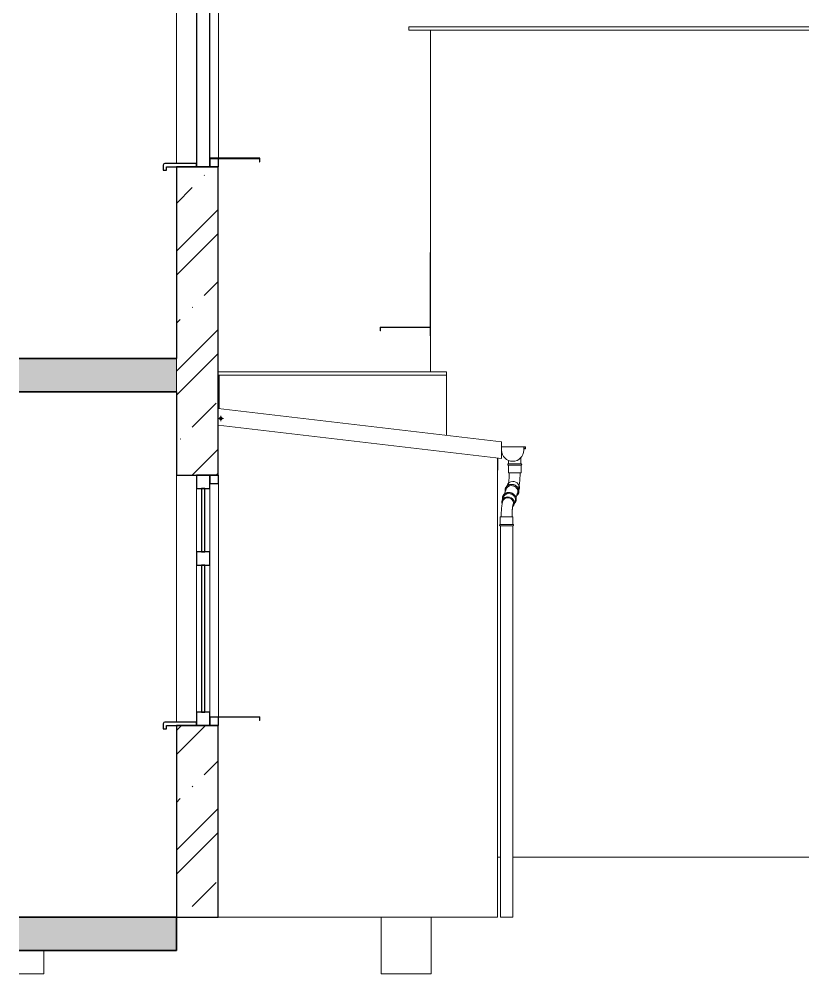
# Model space of a CAD drawing. Header units: millimetres. Extents: x -20192 to 462224, y -45352 to 20466.
# Drawn here: x 40668 to 45370, y 530 to 6255 of the extents above; entities that cross this region are included whole.
import ezdxf

# ---------------------------------------------------------------- set-up
doc = ezdxf.new("R2010")
doc.units = ezdxf.units.MM
for name, color, linetype, lineweight in [('A-FLOR', 192, 'Continuous', 9), ('A-FLOR-PATT', 8, 'Continuous', 35), ('A-GENM', 13, 'Continuous', 9), ('A-GLAZ', 151, 'Continuous', 9), ('A-ROOF', 132, 'Continuous', 9), ('A-WALL', 113, 'Continuous', 9), ('A-WALL-PATT', 111, 'Continuous', 25), ('E-POWR-CNTR', 130, 'Continuous', 9), ('E-POWR-RISE', 130, 'Continuous', 9), ('P-PIPE', 3, 'Continuous', 9), ('Q-SPCQ', 91, 'Continuous', 9), ('S-COLS', 52, 'Continuous', 9)]:
    doc.layers.add(name, color=color, linetype=linetype, lineweight=lineweight)
pattern_1 = [(45, (125833.3, -4e-10), (-359.2102, 359.2102), []), (45, (125977, -5e-10), (-359.2102, 359.2102), []), (45, (126264.35, -5e-10), (-215.526, 502.8943), [203.2, -101.6, 3.353, -98.247])]
pattern_2 = [(0, (65492.87, 0), (150, 86.6), [100, -200]), (60, (65592.87, 0), (0.0022, 173.20381), [100, -200]), (300, (65592.87, 0), (149.9978, -86.60381), [100, -200])]

# ---------------------------------------------------------------- blocks, each defined once
blk = doc.blocks.new('OKNO_1k_nadsvetlik - OKNO_1k_nadsvetlik_1200 x 1500-1969479-VB3-Z-Bourání')
at = {"layer": 'A-GLAZ'}
h = blk.add_hatch(dxfattribs=at)
h.set_pattern_fill('FP_35', color=256, style=0, pattern_type=2)
h.set_pattern_definition(pattern_2)
h.paths.add_polyline_path([(-18528.2, 2020), (-18477.2, 2020), (-18477.2, 2070), (-18528.2, 2070)])
h.paths.add_polyline_path([(-18528.2, 3470), (-18477.2, 3470), (-18477.2, 3520), (-18528.2, 3520), (-18528.2, 3484.6)])
at = {"layer": 'A-GLAZ', "lineweight": 25}
for p, q in [((-18528.2, 3520), (-18608.2, 3520)), ((-18608.2, 3520), (-18608.2, 3440)), ((-18528.2, 3520), (-18528.2, 3470)), ((-18477.2, 3520), (-18528.2, 3520)), ((-18528.2, 3440), (-18528.2, 3520)), ((-18477.2, 3470), (-18477.2, 3520)), ((-18608.2, 3440), (-18528.2, 3440)), ((-18578.2, 3440), (-18578.2, 3060)), ((-18558.2, 3440), (-18578.2, 3440)), ((-18558.2, 3060), (-18558.2, 3440)), ((-18528.2, 3470), (-18477.2, 3470)), ((-18528.2, 3060), (-18608.2, 3060)), ((-18608.2, 3060), (-18608.2, 2980)), ((-18578.2, 3060), (-18558.2, 3060)), ((-18528.2, 2980), (-18528.2, 3060)), ((-18608.2, 2980), (-18528.2, 2980)), ((-18578.2, 2980), (-18578.2, 2100)), ((-18558.2, 2980), (-18578.2, 2980)), ((-18558.2, 2100), (-18558.2, 2980)), ((-18528.2, 2100), (-18608.2, 2100)), ((-18608.2, 2100), (-18608.2, 2020)), ((-18578.2, 2100), (-18558.2, 2100)), ((-18528.2, 2020), (-18528.2, 2100)), ((-18528.2, 2070), (-18528.2, 2020)), ((-18477.2, 2070), (-18528.2, 2070)), ((-18477.2, 2020), (-18477.2, 2070)), ((-18608.2, 2020), (-18528.2, 2020)), ((-18528.2, 2020), (-18477.2, 2020))]:
    blk.add_line(p, q, dxfattribs=at)
at = {"layer": 'A-GLAZ'}
for p, q in [((-18608.2, 3060), (-18608.2, 3440)), ((-18528.2, 3440), (-18528.2, 3060)), ((-18477.2, 2072), (-18477.2, 3470)), ((-18608.2, 2100), (-18608.2, 2980)), ((-18528.2, 2980), (-18528.2, 2100))]:
    blk.add_line(p, q, dxfattribs=at)
blk = doc.blocks.new('parapet s nosem_vnitní - parapet s nosem_vnitní-1280356-VB3-Z-Bourání')
at = {"layer": 'A-GENM', "lineweight": 25}
for p, q in [((-18808.2, 2030), (-18808.2, 2000)), ((-18608.2, 2040), (-18798.2, 2040)), ((-18788.2, 2020), (-18608.2, 2020)), ((-18788.2, 2000), (-18788.2, 2020)), ((-18608.2, 2020), (-18608.2, 2040)), ((-18808.2, 2000), (-18788.2, 2000))]:
    blk.add_line(p, q, dxfattribs=at)
blk.add_arc((-18798.2, 2030), 10, 90, 180, dxfattribs=at)
blk = doc.blocks.new('parapet_ext - parapet_ext-1802071-VB3-Z-Bourání')
at = {"layer": 'Q-SPCQ'}
for p, q in [((-18228.2, 2072), (-18528.2, 2072)), ((-18528.2, 2072), (-18528.2, 2070)), ((-18528.2, 2070), (-18230.2, 2070)), ((-18230.2, 2070), (-18230.2, 2050)), ((-18228.2, 2050), (-18228.2, 2072)), ((-18230.2, 2050), (-18228.2, 2050))]:
    blk.add_line(p, q, dxfattribs=at)
blk = doc.blocks.new('OKNO_1k_nadsvetlik - OKNO_1k_nadsvetlik_1200 x 1500-V25-VB3-Z-Bourání')
at = {"layer": 'A-GLAZ'}
h = blk.add_hatch(dxfattribs=at)
h.set_pattern_fill('FP_35', color=256, style=0, pattern_type=2)
h.set_pattern_definition(pattern_2)
h.paths.add_polyline_path([(-18528.2, 5370), (-18477.2, 5370), (-18477.2, 5420), (-18528.2, 5420)])
h.paths.add_polyline_path([(-18528.2, 6820), (-18477.2, 6820), (-18477.2, 6870), (-18528.2, 6870)])
at = {"layer": 'A-GLAZ', "lineweight": 25}
for p, q in [((-18528.2, 6870), (-18608.2, 6870)), ((-18608.2, 6870), (-18608.2, 5370)), ((-18528.2, 6870), (-18528.2, 6820)), ((-18477.2, 6870), (-18528.2, 6870)), ((-18528.2, 5370), (-18528.2, 6870)), ((-18528.2, 6820), (-18477.2, 6820)), ((-18477.2, 6820), (-18477.2, 6870)), ((-18528.2, 5420), (-18528.2, 5370)), ((-18477.2, 5420), (-18528.2, 5420)), ((-18477.2, 5370), (-18477.2, 5420)), ((-18608.2, 5370), (-18528.2, 5370)), ((-18528.2, 5370), (-18477.2, 5370))]:
    blk.add_line(p, q, dxfattribs=at)
at = {"layer": 'A-GLAZ'}
blk.add_line((-18477.2, 5422), (-18477.2, 6820), dxfattribs=at)
blk = doc.blocks.new('parapet s nosem_vnitní - parapet s nosem_vnitní-V26-VB3-Z-Bourání')
at = {"layer": 'A-GENM', "lineweight": 25}
for p, q in [((-18608.2, 5390), (-18798.2, 5390)), ((-18608.2, 5370), (-18608.2, 5390)), ((-18808.2, 5380), (-18808.2, 5350)), ((-18808.2, 5350), (-18788.2, 5350)), ((-18788.2, 5370), (-18608.2, 5370)), ((-18788.2, 5350), (-18788.2, 5370))]:
    blk.add_line(p, q, dxfattribs=at)
blk.add_arc((-18798.2, 5380), 10, 90, 180, dxfattribs=at)
blk = doc.blocks.new('Koleno_ uhlíková ocel_ lisované - Standardní-1159651-VB3-Z-Bourání')
at = {"layer": 'P-PIPE', "color": 41}
for p, q in [((-16737.8, 3580.2), (-16737.8, 3535.2)), ((-16737.8, 3580.2), (-16706.1, 3580.2)), ((-16706.1, 3580.2), (-16662.3, 3580.2)), ((-16661.7, 3535.2), (-16661.7, 3580.2)), ((-16737.8, 3535.2), (-16706.1, 3535.2)), ((-16706.1, 3535.2), (-16661.7, 3535.2)), ((-16744.7, 3461.1), (-16751.4, 3441)), ((-16679.2, 3417), (-16672.5, 3437.1))]:
    blk.add_line(p, q, dxfattribs=at)
at = {"layer": 'P-PIPE', "color": 41, "flags": 128}
for points in [[(-16737.8, 3580.2), (-16738, 3580.2), (-16738.2, 3580.2), (-16738.3, 3580.2), (-16738.5, 3580.2), (-16738.6, 3580.3), (-16738.8, 3580.3), (-16738.9, 3580.3), (-16739.1, 3580.4), (-16739.2, 3580.4), (-16739.4, 3580.5), (-16739.5, 3580.6), (-16739.7, 3580.6), (-16739.8, 3580.7), (-16740, 3580.8), (-16740.1, 3580.9), (-16740.2, 3581), (-16740.4, 3581.1), (-16740.5, 3581.2), (-16740.6, 3581.3), (-16740.7, 3581.4), (-16740.8, 3581.5), (-16740.9, 3581.6), (-16741, 3581.7), (-16741.1, 3581.9), (-16741.2, 3582), (-16741.3, 3582.1), (-16741.4, 3582.3), (-16741.4, 3582.4), (-16741.5, 3582.6), (-16741.6, 3582.7), (-16741.6, 3582.9), (-16741.7, 3583), (-16741.7, 3583.2), (-16741.8, 3583.3), (-16741.8, 3583.5), (-16741.8, 3583.7), (-16741.8, 3583.8), (-16741.8, 3584), (-16741.8, 3584.1), (-16741.8, 3584.3), (-16741.8, 3584.4), (-16741.8, 3584.6), (-16741.8, 3584.8), (-16741.8, 3584.9), (-16741.7, 3585.1), (-16741.7, 3585.2), (-16741.7, 3585.4), (-16741.6, 3585.5), (-16741.5, 3585.7), (-16741.5, 3585.8), (-16741.4, 3586), (-16741.3, 3586.1), (-16741.3, 3586.3), (-16741.2, 3586.4), (-16741.1, 3586.5), (-16741, 3586.7), (-16740.9, 3586.8), (-16740.8, 3586.9), (-16740.7, 3587), (-16740.5, 3587.1), (-16740.4, 3587.2), (-16740.3, 3587.3), (-16740.2, 3587.4), (-16740, 3587.5), (-16739.9, 3587.6), (-16739.8, 3587.7), (-16739.6, 3587.8), (-16739.5, 3587.8), (-16739.3, 3587.9), (-16739.2, 3587.9), (-16739, 3588), (-16738.9, 3588), (-16738.7, 3588.1), (-16738.6, 3588.1), (-16738.4, 3588.1), (-16738.2, 3588.2), (-16738.1, 3588.2), (-16737.9, 3588.2), (-16737.8, 3588.2)], [(-16737.8, 3588.2), (-16737.8, 3588.2), (-16737.7, 3588.2), (-16737.6, 3588.2), (-16737.4, 3588.2), (-16737.1, 3588.2), (-16736.8, 3588.2), (-16736.4, 3588.2), (-16735.9, 3588.2), (-16735.4, 3588.2), (-16734.8, 3588.2)], [(-16706.1, 3588.2), (-16707.6, 3588.2), (-16709.1, 3588.2), (-16710.6, 3588.2), (-16712, 3588.2), (-16713.5, 3588.2), (-16714.9, 3588.2), (-16716.2, 3588.2), (-16717.6, 3588.2), (-16718.9, 3588.2), (-16720.2, 3588.2), (-16721.5, 3588.2), (-16722.7, 3588.2), (-16723.9, 3588.2), (-16725.1, 3588.2), (-16726.2, 3588.2), (-16727.3, 3588.2), (-16728.3, 3588.2), (-16729.3, 3588.2), (-16730.2, 3588.2), (-16731.1, 3588.2), (-16732, 3588.2), (-16732.7, 3588.2), (-16733.5, 3588.2), (-16734.2, 3588.2), (-16734.8, 3588.2), (-16735.4, 3588.2), (-16735.9, 3588.2), (-16736.3, 3588.2), (-16736.7, 3588.2), (-16737.1, 3588.2), (-16737.3, 3588.2), (-16737.6, 3588.2), (-16737.7, 3588.2), (-16737.8, 3588.2), (-16737.8, 3588.2)], [(-16737.8, 3580.2), (-16737.8, 3580.2), (-16737.7, 3580.2), (-16737.6, 3580.2), (-16737.4, 3580.2), (-16737.1, 3580.2), (-16736.8, 3580.2), (-16736.4, 3580.2), (-16735.9, 3580.2), (-16735.4, 3580.2), (-16734.8, 3580.2), (-16734.2, 3580.2), (-16733.5, 3580.2), (-16732.8, 3580.2), (-16732, 3580.2), (-16731.2, 3580.2), (-16730.3, 3580.2), (-16729.4, 3580.2), (-16728.4, 3580.2), (-16727.4, 3580.2), (-16726.3, 3580.2), (-16725.2, 3580.2), (-16724, 3580.2), (-16722.8, 3580.2), (-16721.6, 3580.2), (-16720.3, 3580.2), (-16719.1, 3580.2), (-16717.7, 3580.2), (-16716.4, 3580.2), (-16715, 3580.2), (-16713.6, 3580.2), (-16712.1, 3580.2), (-16710.7, 3580.2), (-16709.2, 3580.2), (-16707.8, 3580.2), (-16706.3, 3580.2), (-16706.1, 3580.2)], [(-16735.2, 3580.2), (-16735.7, 3580.2), (-16736.2, 3580.2), (-16736.6, 3580.2), (-16736.9, 3580.2), (-16737.2, 3580.2), (-16737.5, 3580.2), (-16737.7, 3580.2), (-16737.8, 3580.2), (-16737.8, 3580.2), (-16737.8, 3580.2)], [(-16661.7, 3588.2), (-16661.8, 3588.2), (-16661.9, 3588.2), (-16662, 3588.2), (-16662.2, 3588.2), (-16662.5, 3588.2), (-16662.8, 3588.2), (-16663.2, 3588.2), (-16663.7, 3588.2), (-16664.2, 3588.2), (-16664.7, 3588.2), (-16665.4, 3588.2), (-16666, 3588.2), (-16666.8, 3588.2), (-16667.6, 3588.2), (-16668.4, 3588.2), (-16669.3, 3588.2), (-16670.2, 3588.2), (-16671.2, 3588.2), (-16672.2, 3588.2), (-16673.3, 3588.2), (-16674.4, 3588.2), (-16675.5, 3588.2), (-16676.7, 3588.2), (-16678, 3588.2), (-16679.2, 3588.2), (-16680.5, 3588.2), (-16681.9, 3588.2), (-16683.2, 3588.2), (-16684.6, 3588.2), (-16686, 3588.2), (-16687.4, 3588.2), (-16688.9, 3588.2), (-16690.3, 3588.2), (-16691.8, 3588.2), (-16693.3, 3588.2), (-16694.8, 3588.2), (-16696.3, 3588.2), (-16697.9, 3588.2), (-16699.4, 3588.2), (-16700.9, 3588.2), (-16702.4, 3588.2), (-16703.9, 3588.2), (-16705.4, 3588.2), (-16706.1, 3588.2)], [(-16706.1, 3580.2), (-16704.6, 3580.2), (-16703.1, 3580.2), (-16701.6, 3580.2), (-16700.1, 3580.2), (-16698.5, 3580.2), (-16697, 3580.2), (-16695.5, 3580.2), (-16694, 3580.2), (-16692.5, 3580.2), (-16691, 3580.2), (-16689.5, 3580.2), (-16688.1, 3580.2), (-16686.6, 3580.2), (-16685.2, 3580.2), (-16683.8, 3580.2), (-16682.5, 3580.2), (-16681.1, 3580.2), (-16679.8, 3580.2), (-16678.5, 3580.2), (-16677.3, 3580.2), (-16676.1, 3580.2), (-16674.9, 3580.2), (-16673.8, 3580.2), (-16672.7, 3580.2), (-16671.6, 3580.2), (-16670.6, 3580.2), (-16669.7, 3580.2), (-16668.8, 3580.2), (-16667.9, 3580.2), (-16667.1, 3580.2), (-16666.4, 3580.2), (-16665.7, 3580.2), (-16665, 3580.2), (-16664.4, 3580.2), (-16663.9, 3580.2), (-16663.4, 3580.2), (-16663, 3580.2), (-16662.6, 3580.2), (-16662.3, 3580.2), (-16662.1, 3580.2), (-16661.9, 3580.2), (-16661.8, 3580.2), (-16661.7, 3580.2), (-16661.7, 3580.2)], [(-16664.8, 3588.2), (-16664.2, 3588.2), (-16663.7, 3588.2), (-16663.3, 3588.2), (-16662.9, 3588.2), (-16662.5, 3588.2), (-16662.2, 3588.2), (-16662, 3588.2), (-16661.9, 3588.2), (-16661.8, 3588.2), (-16661.7, 3588.2)], [(-16661.7, 3580.2), (-16661.8, 3580.2), (-16661.9, 3580.2), (-16662, 3580.2), (-16662.2, 3580.2), (-16662.5, 3580.2), (-16662.8, 3580.2), (-16663.2, 3580.2), (-16663.7, 3580.2), (-16664.2, 3580.2)], [(-16661.7, 3588.2), (-16661.6, 3588.2), (-16661.4, 3588.2), (-16661.3, 3588.1), (-16661.1, 3588.1), (-16660.9, 3588.1), (-16660.8, 3588.1), (-16660.6, 3588), (-16660.5, 3588), (-16660.3, 3587.9), (-16660.2, 3587.9), (-16660, 3587.8), (-16659.9, 3587.7), (-16659.8, 3587.6), (-16659.6, 3587.6), (-16659.5, 3587.5), (-16659.4, 3587.4), (-16659.2, 3587.3), (-16659.1, 3587.2), (-16659, 3587.1), (-16658.9, 3587), (-16658.8, 3586.8), (-16658.7, 3586.7), (-16658.6, 3586.6), (-16658.5, 3586.5), (-16658.4, 3586.3), (-16658.3, 3586.2), (-16658.2, 3586.1), (-16658.1, 3585.9), (-16658.1, 3585.8), (-16658, 3585.6), (-16658, 3585.5), (-16657.9, 3585.3), (-16657.9, 3585.2), (-16657.8, 3585), (-16657.8, 3584.9), (-16657.8, 3584.7), (-16657.8, 3584.5), (-16657.7, 3584.4), (-16657.7, 3584.2), (-16657.7, 3584.1), (-16657.8, 3583.9), (-16657.8, 3583.7), (-16657.8, 3583.6), (-16657.8, 3583.4), (-16657.8, 3583.3), (-16657.9, 3583.1), (-16657.9, 3583), (-16658, 3582.8), (-16658, 3582.7), (-16658.1, 3582.5), (-16658.2, 3582.4), (-16658.2, 3582.2), (-16658.3, 3582.1), (-16658.4, 3582), (-16658.5, 3581.8), (-16658.6, 3581.7), (-16658.7, 3581.6), (-16658.8, 3581.4), (-16658.9, 3581.3), (-16659, 3581.2), (-16659.2, 3581.1), (-16659.3, 3581), (-16659.4, 3580.9), (-16659.5, 3580.8), (-16659.7, 3580.7), (-16659.8, 3580.7), (-16660, 3580.6), (-16660.1, 3580.5), (-16660.3, 3580.5), (-16660.4, 3580.4), (-16660.6, 3580.4), (-16660.7, 3580.3), (-16660.9, 3580.3), (-16661, 3580.2), (-16661.2, 3580.2), (-16661.3, 3580.2), (-16661.5, 3580.2), (-16661.7, 3580.2), (-16661.7, 3580.2)], [(-16739.5, 3459.4), (-16739.2, 3460.3), (-16738.9, 3461.5), (-16738.5, 3462.8), (-16738.1, 3464.4), (-16737.7, 3466.2), (-16737.3, 3468.1), (-16736.9, 3470.2), (-16736.6, 3472.4), (-16736.2, 3474.8), (-16735.8, 3477.3), (-16735.4, 3479.9), (-16735.1, 3482.6), (-16734.8, 3485.5), (-16734.5, 3488.4), (-16734.2, 3491.4), (-16733.9, 3494.6), (-16733.6, 3497.8), (-16733.4, 3501.1), (-16733.2, 3504.4), (-16733, 3507.8), (-16732.8, 3511.3), (-16732.7, 3514.8), (-16732.6, 3518.3), (-16732.5, 3521.9), (-16732.4, 3525.5), (-16732.3, 3529.1), (-16732.3, 3532.7), (-16732.3, 3535.2)], [(-16677.7, 3439.1), (-16677, 3441.5), (-16676.2, 3444.2), (-16675.5, 3447), (-16674.8, 3449.8), (-16674.1, 3452.6), (-16673.5, 3455.6), (-16673, 3458.6), (-16672.4, 3461.7), (-16671.9, 3464.8), (-16671.5, 3468.1), (-16671, 3471.4), (-16670.6, 3474.8), (-16670.2, 3478.3), (-16669.8, 3481.8), (-16669.4, 3485.5), (-16669.1, 3489.1), (-16668.8, 3492.9), (-16668.6, 3496.7), (-16668.3, 3500.5), (-16668.1, 3504.4), (-16667.9, 3508.3), (-16667.7, 3512.3), (-16667.6, 3516.3), (-16667.5, 3520.3), (-16667.4, 3524.3), (-16667.3, 3528.4), (-16667.3, 3532.4), (-16667.3, 3535.2)], [(-16718.8, 3465.2), (-16720.4, 3465.2), (-16722, 3465.1), (-16723.7, 3465), (-16725.3, 3464.8), (-16726.9, 3464.5), (-16728.5, 3464.2), (-16730.1, 3463.8), (-16731.6, 3463.3), (-16733.1, 3462.8), (-16734.6, 3462.3), (-16736.1, 3461.7), (-16737.5, 3461), (-16738.9, 3460.3), (-16740.3, 3459.5), (-16741.6, 3458.7), (-16742.9, 3457.8), (-16744.2, 3456.8), (-16745.4, 3455.8), (-16746.6, 3454.8), (-16747.7, 3453.7), (-16748.7, 3452.6), (-16749.7, 3451.5), (-16750.7, 3450.2), (-16751.6, 3449), (-16752.4, 3447.7), (-16753.2, 3446.4), (-16753.9, 3445.1), (-16754.6, 3443.7), (-16755.2, 3442.3), (-16755.7, 3440.9), (-16756.2, 3439.4), (-16756.6, 3437.9), (-16756.9, 3436.4), (-16757.2, 3434.9), (-16757.4, 3433.4), (-16757.5, 3431.9), (-16757.6, 3430.4), (-16757.5, 3428.8), (-16757.5, 3427.3), (-16757.3, 3425.8), (-16757.1, 3424.2), (-16756.8, 3422.7), (-16756.5, 3421.2)], [(-16686.5, 3398.6), (-16685.3, 3399.6), (-16684.2, 3400.7), (-16683.1, 3401.8), (-16682.1, 3403), (-16681.2, 3404.2), (-16680.3, 3405.4), (-16679.4, 3406.7), (-16678.7, 3408), (-16677.9, 3409.4), (-16677.3, 3410.7), (-16676.7, 3412.1), (-16676.2, 3413.6), (-16675.7, 3415), (-16675.3, 3416.5), (-16675, 3418), (-16674.7, 3419.5), (-16674.5, 3421), (-16674.4, 3422.5), (-16674.3, 3424.1), (-16674.3, 3425.6), (-16674.4, 3427.1), (-16674.5, 3428.7), (-16674.7, 3430.2), (-16675, 3431.7), (-16675.4, 3433.2), (-16675.8, 3434.7), (-16676.3, 3436.2), (-16676.8, 3437.7), (-16677.4, 3439.2), (-16678, 3440.6), (-16678.8, 3442), (-16679.5, 3443.4), (-16680.4, 3444.8), (-16681.3, 3446.1), (-16682.2, 3447.4), (-16683.2, 3448.7), (-16684.3, 3449.9), (-16685.4, 3451.1), (-16686.5, 3452.2), (-16687.7, 3453.4), (-16688.9, 3454.4), (-16690.2, 3455.5), (-16691.5, 3456.5), (-16692.9, 3457.4), (-16694.3, 3458.3), (-16695.7, 3459.1), (-16697.2, 3459.9), (-16698.7, 3460.7), (-16700.2, 3461.4), (-16701.7, 3462), (-16703.3, 3462.6), (-16704.8, 3463.1), (-16706.4, 3463.6), (-16708, 3464), (-16709.7, 3464.3), (-16711.3, 3464.6), (-16712.9, 3464.9), (-16714.6, 3465.1), (-16716.2, 3465.2), (-16717.9, 3465.2), (-16718.8, 3465.2)]]:
    blk.add_lwpolyline(points, dxfattribs=at)
at = {"layer": 'P-PIPE', "color": 41}
for start_param, end_param in [(5.073205, 6.382202), (3.082036, 5.073205)]:
    blk.add_ellipse((-16708.6, 3449.1), major_axis=(-36.1, 12), ratio=0.881958, start_param=start_param, end_param=end_param, dxfattribs=at)
blk = doc.blocks.new('Koleno_ uhlíková ocel_ lisované - Standardní-V27-VB3-Z-Bourání')
at = {"layer": 'P-PIPE', "color": 41}
for p, q in [((-16768.8, 3388.7), (-16775.5, 3368.6)), ((-16703.3, 3344.6), (-16696.6, 3364.7)), ((-16786.3, 3270.5), (-16786.3, 3225.5)), ((-16754.6, 3270.5), (-16786.3, 3270.5)), ((-16710.2, 3270.5), (-16754.6, 3270.5)), ((-16710.2, 3225.5), (-16710.2, 3270.5)), ((-16754.6, 3225.5), (-16786.2, 3225.5)), ((-16710.2, 3225.5), (-16754.6, 3225.5))]:
    blk.add_line(p, q, dxfattribs=at)
at = {"layer": 'P-PIPE', "color": 41, "flags": 128}
for points in [[(-16735, 3416.5), (-16736.6, 3416.5), (-16738.3, 3416.4), (-16739.9, 3416.3), (-16741.5, 3416.1), (-16743.1, 3415.8), (-16744.7, 3415.5), (-16746.3, 3415.1), (-16747.8, 3414.6), (-16749.3, 3414.1), (-16750.8, 3413.6), (-16752.3, 3413), (-16753.7, 3412.3), (-16755.2, 3411.6), (-16756.5, 3410.8), (-16757.9, 3409.9), (-16759.1, 3409.1), (-16760.4, 3408.1), (-16761.6, 3407.1), (-16762.8, 3406.1), (-16763.9, 3405), (-16764.9, 3403.9), (-16765.9, 3402.7), (-16766.9, 3401.5), (-16767.8, 3400.3), (-16768.6, 3399), (-16769.4, 3397.7), (-16770.1, 3396.3), (-16770.8, 3395), (-16771.4, 3393.6), (-16771.9, 3392.1), (-16772.4, 3390.7), (-16772.8, 3389.2), (-16773.1, 3387.7), (-16773.4, 3386.2), (-16773.6, 3384.7), (-16773.7, 3383.2), (-16773.8, 3381.7), (-16773.8, 3380.1), (-16773.7, 3378.6), (-16773.5, 3377.1), (-16773.3, 3375.5)], [(-16701.5, 3350.9), (-16700.4, 3352), (-16699.3, 3353.1), (-16698.3, 3354.3), (-16697.4, 3355.5), (-16696.5, 3356.7), (-16695.6, 3358), (-16694.9, 3359.3), (-16694.1, 3360.7), (-16693.5, 3362), (-16692.9, 3363.4), (-16692.4, 3364.9), (-16691.9, 3366.3), (-16691.5, 3367.8), (-16691.2, 3369.3), (-16690.9, 3370.8), (-16690.7, 3372.3), (-16690.6, 3373.8), (-16690.5, 3375.3), (-16690.5, 3376.9), (-16690.6, 3378.4), (-16690.7, 3380), (-16691, 3381.5), (-16691.2, 3383), (-16691.6, 3384.5), (-16692, 3386), (-16692.5, 3387.5), (-16693, 3389), (-16693.6, 3390.5), (-16694.3, 3391.9), (-16695, 3393.3), (-16695.8, 3394.7), (-16696.6, 3396.1), (-16697.5, 3397.4), (-16698.4, 3398.7), (-16699.4, 3400), (-16700.5, 3401.2), (-16701.6, 3402.4), (-16702.7, 3403.5), (-16703.9, 3404.7), (-16705.2, 3405.7), (-16706.4, 3406.8), (-16707.8, 3407.7), (-16709.1, 3408.7), (-16710.5, 3409.6), (-16711.9, 3410.4), (-16713.4, 3411.2), (-16714.9, 3412), (-16716.4, 3412.6), (-16717.9, 3413.3), (-16719.5, 3413.9), (-16721, 3414.4), (-16722.6, 3414.9), (-16724.2, 3415.3), (-16725.9, 3415.6), (-16727.5, 3415.9), (-16729.1, 3416.2), (-16730.8, 3416.3), (-16732.4, 3416.5), (-16734.1, 3416.5), (-16735, 3416.5)], [(-16770.3, 3366.9), (-16771.1, 3364.2), (-16771.9, 3361.5), (-16772.6, 3358.8), (-16773.3, 3356), (-16773.9, 3353.1), (-16774.5, 3350.2), (-16775.1, 3347.1), (-16775.6, 3344), (-16776.1, 3340.9), (-16776.6, 3337.6), (-16777.1, 3334.3), (-16777.5, 3330.9), (-16777.9, 3327.4), (-16778.3, 3323.9), (-16778.6, 3320.3), (-16779, 3316.6), (-16779.3, 3312.9), (-16779.5, 3309.1), (-16779.8, 3305.2), (-16780, 3301.3), (-16780.2, 3297.4), (-16780.3, 3293.5), (-16780.5, 3289.5), (-16780.6, 3285.5), (-16780.7, 3281.4), (-16780.7, 3277.4), (-16780.8, 3273.3), (-16780.8, 3270.5)], [(-16708.6, 3346.3), (-16708.9, 3345.4), (-16709.2, 3344.2), (-16709.6, 3342.9), (-16710, 3341.3), (-16710.3, 3339.6), (-16710.7, 3337.6), (-16711.1, 3335.6), (-16711.5, 3333.3), (-16711.9, 3331), (-16712.3, 3328.5), (-16712.6, 3325.8), (-16713, 3323.1), (-16713.3, 3320.3), (-16713.6, 3317.3), (-16713.9, 3314.3), (-16714.2, 3311.1), (-16714.4, 3307.9), (-16714.7, 3304.7), (-16714.9, 3301.3), (-16715.1, 3297.9), (-16715.3, 3294.5), (-16715.4, 3291), (-16715.5, 3287.4), (-16715.6, 3283.8), (-16715.7, 3280.3), (-16715.8, 3276.6), (-16715.8, 3273), (-16715.8, 3270.5)], [(-16786.3, 3217.5), (-16786.5, 3217.5), (-16786.7, 3217.6), (-16786.8, 3217.6), (-16787, 3217.6), (-16787.1, 3217.6), (-16787.3, 3217.7), (-16787.4, 3217.7), (-16787.6, 3217.7), (-16787.7, 3217.8), (-16787.9, 3217.9), (-16788, 3217.9), (-16788.2, 3218), (-16788.3, 3218.1), (-16788.5, 3218.2), (-16788.6, 3218.2), (-16788.7, 3218.3), (-16788.9, 3218.4), (-16789, 3218.5), (-16789.1, 3218.6), (-16789.2, 3218.8), (-16789.3, 3218.9), (-16789.4, 3219), (-16789.5, 3219.1), (-16789.6, 3219.3), (-16789.7, 3219.4), (-16789.8, 3219.5), (-16789.9, 3219.7), (-16789.9, 3219.8), (-16790, 3219.9), (-16790.1, 3220.1), (-16790.1, 3220.2), (-16790.2, 3220.4), (-16790.2, 3220.6), (-16790.2, 3220.7), (-16790.3, 3220.9), (-16790.3, 3221), (-16790.3, 3221.2), (-16790.3, 3221.3), (-16790.3, 3221.5), (-16790.3, 3221.7), (-16790.3, 3221.8), (-16790.3, 3222), (-16790.3, 3222.1), (-16790.3, 3222.3), (-16790.2, 3222.5), (-16790.2, 3222.6), (-16790.1, 3222.8), (-16790.1, 3222.9), (-16790, 3223.1), (-16790, 3223.2), (-16789.9, 3223.4), (-16789.8, 3223.5), (-16789.7, 3223.6), (-16789.7, 3223.8), (-16789.6, 3223.9), (-16789.5, 3224), (-16789.4, 3224.2), (-16789.3, 3224.3), (-16789.2, 3224.4), (-16789, 3224.5), (-16788.9, 3224.6), (-16788.8, 3224.7), (-16788.7, 3224.8), (-16788.5, 3224.9), (-16788.4, 3225), (-16788.3, 3225.1), (-16788.1, 3225.1), (-16788, 3225.2), (-16787.8, 3225.3), (-16787.7, 3225.3), (-16787.5, 3225.4), (-16787.4, 3225.4), (-16787.2, 3225.4), (-16787.1, 3225.5), (-16786.9, 3225.5), (-16786.7, 3225.5), (-16786.6, 3225.5), (-16786.4, 3225.5), (-16786.3, 3225.5)], [(-16786.3, 3225.5), (-16786.3, 3225.5), (-16786.2, 3225.5), (-16786.1, 3225.5), (-16785.8, 3225.5), (-16785.6, 3225.5), (-16785.2, 3225.5), (-16784.9, 3225.5), (-16784.4, 3225.5), (-16783.9, 3225.5)], [(-16754.6, 3225.5), (-16756.1, 3225.5), (-16757.6, 3225.5), (-16759.1, 3225.5), (-16760.5, 3225.5), (-16761.9, 3225.5), (-16763.4, 3225.5), (-16764.7, 3225.5), (-16766.1, 3225.5), (-16767.4, 3225.5), (-16768.7, 3225.5), (-16770, 3225.5), (-16771.2, 3225.5), (-16772.4, 3225.5), (-16773.6, 3225.5), (-16774.7, 3225.5), (-16775.8, 3225.5), (-16776.8, 3225.5), (-16777.8, 3225.5), (-16778.7, 3225.5), (-16779.6, 3225.5), (-16780.4, 3225.5), (-16781.2, 3225.5), (-16782, 3225.5), (-16782.7, 3225.5), (-16783.3, 3225.5), (-16783.8, 3225.5), (-16784.4, 3225.5), (-16784.8, 3225.5), (-16785.2, 3225.5), (-16785.5, 3225.5), (-16785.8, 3225.5), (-16786, 3225.5), (-16786.2, 3225.5), (-16786.3, 3225.5), (-16786.3, 3225.5)], [(-16786.3, 3217.5), (-16786.3, 3217.5), (-16786.2, 3217.5), (-16786.1, 3217.5), (-16785.8, 3217.5), (-16785.6, 3217.5), (-16785.2, 3217.5), (-16784.9, 3217.5), (-16784.4, 3217.5), (-16783.9, 3217.5), (-16783.3, 3217.5), (-16782.7, 3217.5), (-16782, 3217.5), (-16781.3, 3217.5), (-16780.5, 3217.5), (-16779.7, 3217.5), (-16778.8, 3217.5), (-16777.9, 3217.5), (-16776.9, 3217.5), (-16775.9, 3217.5), (-16774.8, 3217.5), (-16773.7, 3217.5), (-16772.5, 3217.5), (-16771.3, 3217.5), (-16770.1, 3217.5), (-16768.8, 3217.5), (-16767.5, 3217.5), (-16766.2, 3217.5), (-16764.9, 3217.5), (-16763.5, 3217.5), (-16762.1, 3217.5), (-16760.6, 3217.5), (-16759.2, 3217.5), (-16757.7, 3217.5), (-16756.2, 3217.5), (-16754.8, 3217.5), (-16754.6, 3217.5)], [(-16783.1, 3217.5), (-16783.6, 3217.5), (-16784.2, 3217.5), (-16784.7, 3217.5), (-16785.1, 3217.5), (-16785.4, 3217.5), (-16785.7, 3217.5), (-16786, 3217.5), (-16786.2, 3217.5), (-16786.3, 3217.5), (-16786.3, 3217.5), (-16786.3, 3217.5)], [(-16710.2, 3225.5), (-16710.3, 3225.5), (-16710.4, 3225.5), (-16710.5, 3225.5), (-16710.7, 3225.5), (-16711, 3225.5), (-16711.3, 3225.5), (-16711.7, 3225.5), (-16712.2, 3225.5), (-16712.7, 3225.5), (-16713.2, 3225.5), (-16713.9, 3225.5), (-16714.5, 3225.5), (-16715.3, 3225.5), (-16716, 3225.5), (-16716.9, 3225.5), (-16717.8, 3225.5), (-16718.7, 3225.5), (-16719.7, 3225.5), (-16720.7, 3225.5), (-16721.8, 3225.5), (-16722.9, 3225.5), (-16724, 3225.5), (-16725.2, 3225.5), (-16726.5, 3225.5), (-16727.7, 3225.5), (-16729, 3225.5), (-16730.4, 3225.5), (-16731.7, 3225.5), (-16733.1, 3225.5), (-16734.5, 3225.5), (-16735.9, 3225.5), (-16737.4, 3225.5), (-16738.8, 3225.5), (-16740.3, 3225.5), (-16741.8, 3225.5), (-16743.3, 3225.5), (-16744.8, 3225.5), (-16746.4, 3225.5), (-16747.9, 3225.5), (-16749.4, 3225.5), (-16750.9, 3225.5), (-16752.4, 3225.5), (-16753.9, 3225.5), (-16754.6, 3225.5)], [(-16754.6, 3217.5), (-16753.1, 3217.5), (-16751.6, 3217.5), (-16750.1, 3217.5), (-16748.6, 3217.5), (-16747, 3217.5), (-16745.5, 3217.5), (-16744, 3217.5), (-16742.5, 3217.5), (-16741, 3217.5), (-16739.5, 3217.5), (-16738, 3217.5), (-16736.6, 3217.5), (-16735.1, 3217.5), (-16733.7, 3217.5), (-16732.3, 3217.5), (-16731, 3217.5), (-16729.6, 3217.5), (-16728.3, 3217.5), (-16727, 3217.5), (-16725.8, 3217.5), (-16724.6, 3217.5), (-16723.4, 3217.5), (-16722.3, 3217.5), (-16721.2, 3217.5), (-16720.1, 3217.5), (-16719.1, 3217.5), (-16718.2, 3217.5), (-16717.3, 3217.5), (-16716.4, 3217.5), (-16715.6, 3217.5), (-16714.9, 3217.5), (-16714.2, 3217.5), (-16713.5, 3217.5), (-16712.9, 3217.5), (-16712.4, 3217.5), (-16711.9, 3217.5), (-16711.5, 3217.5), (-16711.1, 3217.5), (-16710.8, 3217.5), (-16710.6, 3217.5), (-16710.4, 3217.5), (-16710.3, 3217.5), (-16710.2, 3217.5), (-16710.2, 3217.5)], [(-16710.2, 3217.5), (-16710.3, 3217.5), (-16710.4, 3217.5), (-16710.5, 3217.5), (-16710.7, 3217.5), (-16711, 3217.5), (-16711.3, 3217.5), (-16711.7, 3217.5), (-16712.2, 3217.5), (-16712.7, 3217.5), (-16713.2, 3217.5)], [(-16712.7, 3225.5), (-16712.2, 3225.5), (-16711.8, 3225.5), (-16711.4, 3225.5), (-16711, 3225.5), (-16710.7, 3225.5), (-16710.5, 3225.5), (-16710.4, 3225.5), (-16710.3, 3225.5), (-16710.2, 3225.5)], [(-16710.2, 3225.5), (-16710.1, 3225.5), (-16709.9, 3225.5), (-16709.8, 3225.5), (-16709.6, 3225.5), (-16709.4, 3225.5), (-16709.3, 3225.4), (-16709.1, 3225.4), (-16709, 3225.3), (-16708.8, 3225.3), (-16708.7, 3225.2), (-16708.5, 3225.2), (-16708.4, 3225.1), (-16708.2, 3225), (-16708.1, 3224.9), (-16708, 3224.8), (-16707.8, 3224.8), (-16707.7, 3224.7), (-16707.6, 3224.6), (-16707.5, 3224.4), (-16707.4, 3224.3), (-16707.3, 3224.2), (-16707.2, 3224.1), (-16707.1, 3224), (-16707, 3223.8), (-16706.9, 3223.7), (-16706.8, 3223.6), (-16706.7, 3223.4), (-16706.6, 3223.3), (-16706.6, 3223.1), (-16706.5, 3223), (-16706.5, 3222.8), (-16706.4, 3222.7), (-16706.4, 3222.5), (-16706.3, 3222.4), (-16706.3, 3222.2), (-16706.3, 3222.1), (-16706.3, 3221.9), (-16706.2, 3221.7), (-16706.2, 3221.6), (-16706.2, 3221.4), (-16706.2, 3221.3), (-16706.3, 3221.1), (-16706.3, 3221), (-16706.3, 3220.8), (-16706.3, 3220.6), (-16706.4, 3220.5), (-16706.4, 3220.3), (-16706.5, 3220.2), (-16706.5, 3220), (-16706.6, 3219.9), (-16706.7, 3219.7), (-16706.7, 3219.6), (-16706.8, 3219.5), (-16706.9, 3219.3), (-16707, 3219.2), (-16707.1, 3219.1), (-16707.2, 3218.9), (-16707.3, 3218.8), (-16707.4, 3218.7), (-16707.5, 3218.6), (-16707.7, 3218.5), (-16707.8, 3218.4), (-16707.9, 3218.3), (-16708, 3218.2), (-16708.2, 3218.1), (-16708.3, 3218), (-16708.5, 3218), (-16708.6, 3217.9), (-16708.7, 3217.8), (-16708.9, 3217.8), (-16709, 3217.7), (-16709.2, 3217.7), (-16709.4, 3217.6), (-16709.5, 3217.6), (-16709.7, 3217.6), (-16709.8, 3217.6), (-16710, 3217.6), (-16710.1, 3217.5), (-16710.2, 3217.5)]]:
    blk.add_lwpolyline(points, dxfattribs=at)
at = {"layer": 'P-PIPE', "color": 41}
for centre, major_axis, start_param, end_param in [((-16739.4, 3356.6), (-36.1, 12), 5.073205, 6.9058), ((-16739.4, 3356.6), (-30.8, 10.3), 5.073205, 6.382202), ((-16732.7, 3376.7), (-36.1, 12), 5.073205, 6.382202), ((-16739.4, 3356.6), (-36.1, 12), 2.71701, 5.073205), ((-16739.4, 3356.6), (-30.8, 10.3), 3.502408, 5.073205), ((-16732.7, 3376.7), (-36.1, 12), 3.08128, 5.073205), ((-16739.4, 3356.6), (-30.8, 10.3), 3.240609, 3.475013)]:
    blk.add_ellipse(centre, major_axis=major_axis, ratio=0.881958, start_param=start_param, end_param=end_param, dxfattribs=at)
blk = doc.blocks.new('OKNO_4k_nadsvetlik - OKNO_4k_nadsvetlik h450-1471530-VB3-Z-Bourání')
at = {"layer": 'A-GLAZ'}
for p, q in [((-17206.8, 4356.1), (-17206.8, 4856.1)), ((-17205.8, 4856.1), (-17206.8, 4856.1)), ((-17206.8, 4356.1), (-17205.8, 4356.1))]:
    blk.add_line(p, q, dxfattribs=at)
blk = doc.blocks.new('parapet_ext - parapet_ext-1802152-VB3-Z-Bourání')
at = {"layer": 'Q-SPCQ'}
for p, q in [((-17206.8, 4408.1), (-17505.8, 4408.1)), ((-17505.8, 4408.1), (-17505.8, 4386.1)), ((-17505.8, 4386.1), (-17503.8, 4386.1)), ((-17503.8, 4406.1), (-17206.8, 4406.1)), ((-17503.8, 4386.1), (-17503.8, 4406.1))]:
    blk.add_line(p, q, dxfattribs=at)
blk = doc.blocks.new('Koncovka okapu - Koncovka okapu-1662130-VB3-Z-Bourání')
at = {"layer": 'P-PIPE', "color": 41}
for p, q in [((-16778.2, 3690.7), (-16778.2, 3670.7)), ((-16635, 3690.7), (-16778.2, 3690.7)), ((-16645, 3670.7), (-16645, 3689.7)), ((-16645, 3689.7), (-16636, 3689.7)), ((-16636, 3679.9), (-16642.5, 3679.9)), ((-16642.5, 3679.9), (-16642.5, 3678.9)), ((-16642.5, 3678.9), (-16635, 3678.9)), ((-16636, 3689.7), (-16636, 3679.9)), ((-16635, 3678.9), (-16635, 3690.7))]:
    blk.add_line(p, q, dxfattribs=at)
blk.add_arc((-16711.6, 3670.7), 66.6, 180, 360, dxfattribs=at)

msp = doc.modelspace()

# ---------------------------------------------------------------- hatches: boundary and pattern name
at = {"layer": 'A-FLOR-PATT', "lineweight": 9}
for points in [[(40667.7, 4020), (41612.3, 4020), (41612.3, 4220), (40667.7, 4220), (40667.7, 4171.7)], [(40667.7, 670), (41612.3, 670), (41612.3, 870), (40667.7, 870), (40667.7, 736.3)]]:
    msp.add_hatch(color=256, dxfattribs=at).paths.add_polyline_path(points)
at = {"layer": 'A-WALL-PATT', "lineweight": 9}
h = msp.add_hatch(dxfattribs=at)
h.set_pattern_fill('FP_34', color=256, angle=225, style=0, pattern_type=2)
h.set_pattern_definition(pattern_1)
h.paths.add_polyline_path([(41799, 4220), (41862.3, 4220), (41862.3, 5370), (41612.3, 5370), (41612.3, 4220)])
h.paths.add_polyline_path([(41799, 6870), (41862.3, 6870), (41862.3, 8210), (41612.3, 8210), (41612.3, 6870)])
h = msp.add_hatch(dxfattribs=at)
h.set_pattern_fill('FP_34', color=256, angle=225, style=0, pattern_type=2)
h.set_pattern_definition(pattern_1)
h.paths.add_polyline_path([(41612.3, 870), (41862.3, 870), (41862.3, 2020), (41612.3, 2020), (41612.3, 1423.3)])
h.paths.add_polyline_path([(41612.3, 3520), (41862.3, 3520), (41862.3, 4220), (41612.3, 4220), (41612.3, 4020)])

# ---------------------------------------------------------------- linework, layer by layer
at = {"layer": 'A-FLOR', "lineweight": 35}
for p, q in [((41612.3, 4220), (40667.7, 4220)), ((40667.7, 4020), (41612.3, 4020)), ((41612.3, 870), (40667.7, 870)), ((41612.3, 670), (41612.3, 870)), ((40667.7, 670), (41612.3, 670))]:
    msp.add_line(p, q, dxfattribs=at)
at = {"layer": 'A-FLOR'}
for q in [(43539.8, 3622.6), (43537.3, 3550)]:
    msp.add_line((43539.8, 3550), q, dxfattribs=at)
at = {"layer": 'A-ROOF', "color": 41}
for p, q in [((43005.7, 6210), (50071.7, 6210)), ((43005.7, 6190), (43005.7, 6210)), ((50071.7, 6190), (43005.7, 6190)), ((41862.3, 4140), (43231.7, 4140)), ((43231.7, 4120), (43231.7, 4140)), ((43231.7, 4120), (41862.3, 4120)), ((43562.3, 3720.7), (41862.3, 3920.7)), ((41862.3, 3820), (43562.3, 3620)), ((43562.3, 3690.7), (43562.3, 3720.7)), ((43562.3, 3620), (43562.3, 3670.7))]:
    msp.add_line(p, q, dxfattribs=at)
at = {"layer": 'A-WALL'}
for p, q in [((41612.3, 5390), (41612.3, 6870)), ((43134.7, 4140), (43134.7, 6190)), ((41612.3, 4220), (41612.3, 4020)), ((41868.6, 4120), (41868.6, 3919.9)), ((43230.9, 4120), (43230.9, 3759.7)), ((43537.3, 870), (43537.3, 3622.9)), ((41612.3, 2040), (41612.3, 3520)), ((43537.3, 1230), (43555.8, 1230)), ((43628.7, 1230), (49821.6, 1230)), ((41862.3, 870), (43537.3, 870))]:
    msp.add_line(p, q, dxfattribs=at)
at = {"layer": 'A-WALL', "lineweight": 25}
for p, q in [((42112.3, 5422), (41812.3, 5422)), ((41812.3, 5422), (41812.3, 5420)), ((41812.3, 5420), (42110.3, 5420)), ((42110.3, 5420), (42110.3, 5400)), ((42110.3, 5400), (42112.3, 5400)), ((42112.3, 5400), (42112.3, 5422)), ((41862.3, 5370), (41612.3, 5370)), ((41612.3, 5370), (41612.3, 4220)), ((41862.3, 3520), (41862.3, 5370)), ((41612.3, 4020), (41612.3, 3520)), ((41612.3, 3520), (41862.3, 3520)), ((41862.3, 2020), (41612.3, 2020)), ((41612.3, 2020), (41612.3, 870)), ((41862.3, 870), (41862.3, 2020)), ((41612.3, 870), (41862.3, 870))]:
    msp.add_line(p, q, dxfattribs=at)
at = {"layer": 'E-POWR-CNTR'}
for p, q in [((41861.9, 3861), (41893.9, 3861)), ((41877.9, 3845), (41877.9, 3877))]:
    msp.add_line(p, q, dxfattribs=at)
at = {"layer": 'E-POWR-RISE'}
for start, end in [(0, 180), (180, 0)]:
    msp.add_arc((41877.9, 3861), 8.96, start, end, dxfattribs=at)
at = {"layer": 'P-PIPE', "color": 41}
for p, q in [((43604.1, 3609.5), (43604.1, 3588.2)), ((43677.1, 3588.2), (43677.1, 3625.2)), ((43675.9, 3588.2), (43677.1, 3588.2)), ((43589.3, 3437), (43574.2, 3391.8)), ((43643.5, 3368.8), (43658.5, 3413.9)), ((43555.6, 3217.5), (43555.6, 870)), ((43628.7, 870), (43628.7, 3217.5)), ((43555.6, 870), (43628.7, 870))]:
    msp.add_line(p, q, dxfattribs=at)
for start_param, end_param in [(5.073205, 6.382202), (3.502408, 5.073205), (3.082036, 3.502408)]:
    msp.add_ellipse((43623.9, 3425.4), major_axis=(-34.6, 11.5), ratio=0.881958, start_param=start_param, end_param=end_param, dxfattribs=at)
at = {"layer": 'S-COLS'}
for p, q in [((42839.7, 870), (42839.7, 530)), ((43139.7, 530), (43139.7, 870)), ((40816, 530), (40816, 670)), ((40816, 530), (40667.7, 530)), ((43139.7, 530), (42839.7, 530))]:
    msp.add_line(p, q, dxfattribs=at)

# ---------------------------------------------------------------- block references
at = {"layer": 'A-GENM'}
for name in ['parapet s nosem_vnitní - parapet s nosem_vnitní-V26-VB3-Z-Bourání', 'parapet s nosem_vnitní - parapet s nosem_vnitní-1280356-VB3-Z-Bourání']:
    msp.add_blockref(name, (60340.4, 0), dxfattribs=at)
at = {"layer": 'A-GLAZ'}
for name in ['OKNO_1k_nadsvetlik - OKNO_1k_nadsvetlik_1200 x 1500-V25-VB3-Z-Bourání', 'OKNO_4k_nadsvetlik - OKNO_4k_nadsvetlik h450-1471530-VB3-Z-Bourání', 'OKNO_1k_nadsvetlik - OKNO_1k_nadsvetlik_1200 x 1500-1969479-VB3-Z-Bourání']:
    msp.add_blockref(name, (60340.4, 0), dxfattribs=at)
at = {"layer": 'P-PIPE', "color": 41}
for name in ['Koncovka okapu - Koncovka okapu-1662130-VB3-Z-Bourání', 'Koleno_ uhlíková ocel_ lisované - Standardní-1159651-VB3-Z-Bourání', 'Koleno_ uhlíková ocel_ lisované - Standardní-V27-VB3-Z-Bourání']:
    msp.add_blockref(name, (60340.4, 0), dxfattribs=at)
at = {"layer": 'Q-SPCQ'}
for name in ['parapet_ext - parapet_ext-1802152-VB3-Z-Bourání', 'parapet_ext - parapet_ext-1802071-VB3-Z-Bourání']:
    msp.add_blockref(name, (60340.4, 0), dxfattribs=at)

doc.saveas('drawing.dxf')
